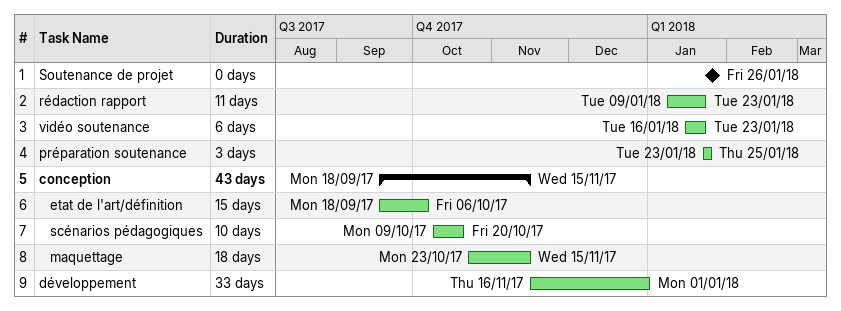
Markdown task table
| ID | Level | Task | Duration | Start | Finish |
|---|---|---|---|---|---|
| 1 | 1 | Soutenance de projet | 0d | 2018-01-26 | 2018-01-26 |
| 2 | 1 | rédaction rapport | 11d | 2018-01-09 | 2018-01-23 |
| 3 | 1 | vidéo soutenance | 6d | 2018-01-16 | 2018-01-23 |
| 4 | 1 | préparation soutenance | 3d | 2018-01-23 | 2018-01-25 |
| 5 | 1 | **conception** | 43d | 2017-09-18 | 2017-11-15 |
| 6 | 2 | etat de l'art/définition | 15d | 2017-09-18 | 2017-10-06 |
| 7 | 2 | scénarios pédagogiques | 10d | 2017-10-09 | 2017-10-20 |
| 8 | 2 | maquettage | 18d | 2017-10-23 | 2017-11-15 |
| 9 | 1 | développement | 33d | 2017-11-16 | 2018-01-01 |
